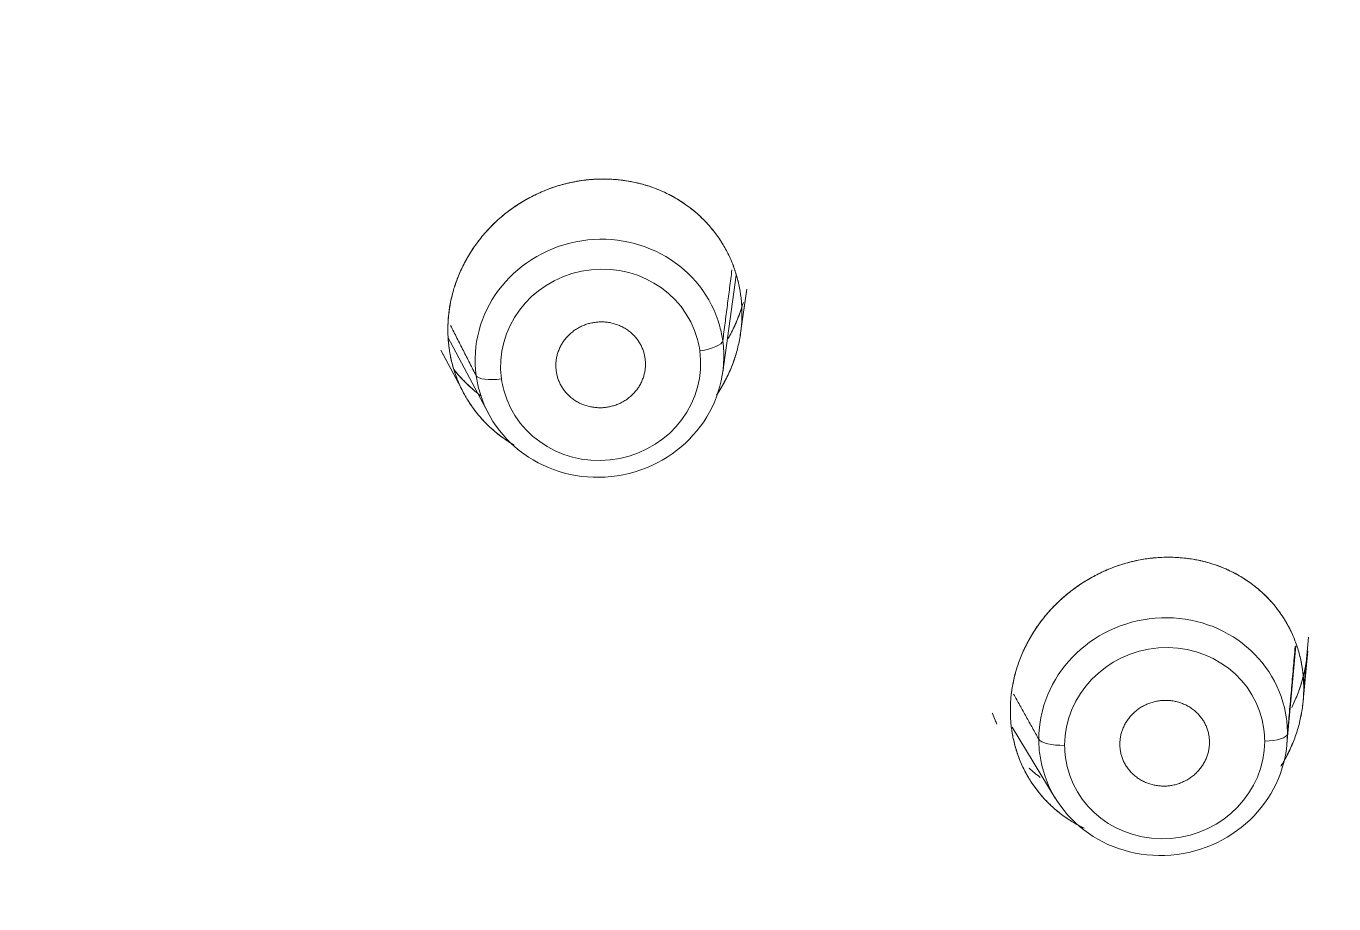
# Model space of a CAD drawing. Extents: x 5217 to 6345, y 0 to 827.
# Drawn here: x 5790.58 to 5806.6, y 492.23 to 502.98 of the extents above; entities that cross this region are included whole.
import ezdxf

# ---------------------------------------------------------------- set-up
doc = ezdxf.new("R2010")
doc.units = 0
doc.header["$LTSCALE"] = 30
doc.header["$MEASUREMENT"] = 0
doc.linetypes.add('HIDDEN2', pattern=[4.7625, 3.175, -1.5875])
doc.layers.add('1', color=7, linetype='CONTINUOUS')
doc.layers.add('2', color=1, linetype='HIDDEN2')

msp = doc.modelspace()

# ---------------------------------------------------------------- linework, layer by layer
at = {"layer": '1', "color": 7, "linetype": 'Continuous', "lineweight": 18}
for p, q in [((5799.111, 498.737), (5799.277, 499.927)), ((5799.329, 499.217), (5799.404, 499.754)), ((5799.329, 499.217), (5799.401, 499.732)), ((5795.745, 499.165), (5796.241, 498.231)), ((5795.658, 499.009), (5795.934, 498.488)), ((5795.681, 498.964), (5795.934, 498.488)), ((5795.934, 498.488), (5795.939, 498.48)), ((5806.021, 494.181), (5806.13, 495.384)), ((5806.283, 495.494), (5806.227, 494.866)), ((5806.227, 494.866), (5806.283, 495.494)), ((5806.283, 495.494), (5806.227, 494.866)), ((5806.227, 494.866), (5806.283, 495.494)), ((5806.219, 494.711), (5806.275, 495.323)), ((5806.219, 494.711), (5806.275, 495.323)), ((5802.654, 494.391), (5803.184, 493.521)), ((5802.865, 493.757), (5802.874, 493.741))]:
    msp.add_line(p, q, dxfattribs=at)
for centre, major_axis, ratio, start_param, end_param in [((5757.244, 496.519), (-59.628, 0), 0.953717, 3.141593, 6.283185), ((5757.244, 496.519), (-59.628, 0), 0.953717, 3.141593, 6.274276), ((5797.601, 498.908), (1.502, 0.265), 0.954464, 0.086842, 3.105659), ((5797.601, 498.908), (1.502, 0.265), 0.954464, 6.247252, 6.370027), ((5797.601, 498.908), (-1.502, -0.265), 0.954464, 0.086842, 3.105659), ((5797.601, 498.908), (-1.502, -0.265), 0.954464, 6.247252, 6.370027), ((5757.244, 496.519), (-59.628, 0), 0.953717, 1.612136, 3.141593), ((5757.244, 496.519), (-59.628, 0), 0.953717, 1.612136, 3.132683), ((5804.504, 494.274), (-1.487, -0.346), 0.951394, 3.050501, 6.065453), ((5804.504, 494.274), (-1.487, -0.346), 0.951394, 2.923861, 3.050501), ((5804.504, 494.274), (-1.487, -0.346), 0.951394, 6.192094, 9.207046), ((5804.504, 494.274), (-1.487, -0.346), 0.951394, 6.065453, 6.192094)]:
    msp.add_ellipse(centre, major_axis=major_axis, ratio=ratio, start_param=start_param, end_param=end_param, dxfattribs=at)
at = {"layer": '1', "color": 7, "linetype": 'Continuous', "lineweight": 13}
for centre, major_axis, ratio, start_param, end_param in [((5797.615, 498.828), (1.208, 0.213), 0.954464, 0.086842, 3.105659), ((5797.615, 498.828), (1.208, 0.213), 0.954464, 6.247252, 6.370027), ((5798.814, 499.088), (-0.297, -0.041), 0.298133, 1.582025, 3.060638), ((5797.615, 498.828), (1.208, 0.213), 0.954464, 3.228435, 6.247252), ((5796.385, 498.744), (-0.297, -0.041), 0.298133, 0.103412, 1.582025), ((5797.615, 498.828), (1.208, 0.213), 0.954464, 3.105659, 3.228435), ((5804.523, 494.193), (-1.196, -0.278), 0.951394, 3.050501, 6.065453), ((5804.523, 494.193), (-1.196, -0.278), 0.951394, 2.923861, 3.050501), ((5805.727, 494.309), (0.3, 0), 0.300706, 4.782202, 6.256284), ((5803.277, 494.257), (0.3, 0), 0.300706, 3.308056, 4.782198), ((5804.523, 494.193), (-1.196, -0.278), 0.951394, 6.065453, 6.192094), ((5804.523, 494.193), (-1.196, -0.278), 0.951394, 6.192094, 9.207046)]:
    msp.add_ellipse(centre, major_axis=major_axis, ratio=ratio, start_param=start_param, end_param=end_param, dxfattribs=at)
at = {"layer": '1', "color": 7, "linetype": 'Continuous', "lineweight": 18}
for points, knots in [([(5759.712, 439.668), (5760.292, 439.691), (5761.968, 439.78), (5764.735, 440.04), (5767.995, 440.52), (5771.222, 441.172), (5774.407, 441.992), (5777.54, 442.979), (5780.611, 444.129), (5783.61, 445.439), (5786.529, 446.905), (5789.359, 448.523), (5792.092, 450.287), (5794.718, 452.192), (5797.229, 454.232), (5799.619, 456.402), (5801.88, 458.694), (5804.005, 461.101), (5805.987, 463.617), (5807.821, 466.233), (5809.501, 468.942), (5811.021, 471.735), (5812.378, 474.604), (5813.566, 477.54), (5814.583, 480.534), (5815.426, 483.576), (5816.091, 486.659), (5816.577, 489.772), (5816.882, 492.905), (5817.005, 496.05), (5816.947, 499.196), (5816.706, 502.335), (5816.285, 505.456), (5815.684, 508.55), (5814.904, 511.608), (5813.949, 514.62), (5812.822, 517.578), (5811.525, 520.471), (5810.063, 523.292), (5808.44, 526.031), (5806.66, 528.681), (5804.731, 531.234), (5802.657, 533.681), (5800.444, 536.015), (5798.1, 538.229), (5795.631, 540.316), (5793.045, 542.27), (5790.35, 544.085), (5787.555, 545.755), (5784.667, 547.276), (5781.695, 548.643), (5778.649, 549.85), (5775.538, 550.896), (5772.371, 551.776), (5769.157, 552.489), (5765.908, 553.031), (5762.632, 553.401), (5759.34, 553.598), (5756.041, 553.622), (5752.746, 553.471), (5749.464, 553.148), (5746.207, 552.652), (5742.982, 551.986), (5739.802, 551.151), (5736.674, 550.149), (5733.609, 548.985), (5730.617, 547.661), (5727.705, 546.181), (5724.883, 544.551), (5722.16, 542.774), (5719.544, 540.857), (5717.043, 538.805), (5714.664, 536.624), (5712.415, 534.322), (5710.302, 531.904), (5708.333, 529.379), (5706.512, 526.755), (5704.847, 524.038), (5703.34, 521.238), (5701.998, 518.363), (5700.825, 515.422), (5699.823, 512.423), (5698.996, 509.377), (5698.347, 506.291), (5697.877, 503.176), (5697.588, 500.041), (5697.48, 496.896), (5697.555, 493.75), (5697.811, 490.612), (5698.249, 487.493), (5698.866, 484.402), (5699.661, 481.348), (5700.631, 478.34), (5701.774, 475.388), (5703.085, 472.5), (5704.562, 469.686), (5706.199, 466.954), (5707.991, 464.313), (5709.934, 461.769), (5712.021, 459.332), (5714.245, 457.008), (5716.601, 454.805), (5719.08, 452.73), (5721.676, 450.788), (5724.38, 448.985), (5727.184, 447.328), (5730.08, 445.82), (5733.058, 444.468), (5736.111, 443.274), (5739.227, 442.243), (5742.399, 441.377), (5745.616, 440.68), (5748.868, 440.153), (5751.926, 439.822), (5753.898, 439.702), (5754.776, 439.668)], [0, 0, 0, 0, 0.004702, 0.013606, 0.022511, 0.031416, 0.040321, 0.049226, 0.058131, 0.067035, 0.07594, 0.084844, 0.093748, 0.102652, 0.111556, 0.120459, 0.129362, 0.138265, 0.147168, 0.15607, 0.164972, 0.173874, 0.182775, 0.191676, 0.200577, 0.209478, 0.218378, 0.227279, 0.236179, 0.245079, 0.253978, 0.262878, 0.271778, 0.280678, 0.289578, 0.298478, 0.307379, 0.316279, 0.32518, 0.334081, 0.342982, 0.351884, 0.360785, 0.369687, 0.37859, 0.387493, 0.396396, 0.405299, 0.414202, 0.423106, 0.43201, 0.440914, 0.449818, 0.458723, 0.467628, 0.476532, 0.485437, 0.494342, 0.503247, 0.512152, 0.521057, 0.529962, 0.538867, 0.547772, 0.556677, 0.565582, 0.574486, 0.583391, 0.592295, 0.601199, 0.610103, 0.619007, 0.62791, 0.636813, 0.645716, 0.654619, 0.663521, 0.672423, 0.681325, 0.690226, 0.699127, 0.708028, 0.716929, 0.725829, 0.734729, 0.743629, 0.752529, 0.761429, 0.770329, 0.779229, 0.788129, 0.797029, 0.805929, 0.814829, 0.82373, 0.832631, 0.841532, 0.850433, 0.859334, 0.868236, 0.877138, 0.886041, 0.894944, 0.903847, 0.91275, 0.921653, 0.930557, 0.939461, 0.948365, 0.95727, 0.966174, 0.975079, 0.983983, 0.992888, 1, 1, 1, 1]), ([(5793.07, 451.033), (5793.622, 451.416), (5795.04, 452.443), (5797.228, 454.234), (5799.62, 456.401), (5801.88, 458.694), (5804.005, 461.101), (5805.987, 463.617), (5807.821, 466.233), (5809.501, 468.942), (5811.021, 471.735), (5812.378, 474.604), (5813.566, 477.54), (5814.583, 480.534), (5815.426, 483.576), (5816.091, 486.659), (5816.577, 489.772), (5816.882, 492.905), (5817.005, 496.05), (5816.947, 499.196), (5816.706, 502.335), (5816.285, 505.456), (5815.684, 508.55), (5814.904, 511.608), (5813.949, 514.62), (5812.822, 517.578), (5811.525, 520.471), (5810.063, 523.292), (5808.44, 526.031), (5806.66, 528.681), (5804.731, 531.234), (5802.657, 533.681), (5800.444, 536.015), (5798.1, 538.229), (5795.631, 540.316), (5793.045, 542.27), (5790.35, 544.085), (5787.555, 545.755), (5784.667, 547.276), (5781.695, 548.643), (5778.649, 549.85), (5775.538, 550.896), (5772.371, 551.776), (5769.157, 552.489), (5765.908, 553.031), (5762.632, 553.401), (5759.34, 553.598), (5756.041, 553.622), (5752.746, 553.471), (5749.464, 553.148), (5746.207, 552.652), (5742.982, 551.986), (5739.802, 551.151), (5736.674, 550.149), (5733.609, 548.985), (5730.617, 547.661), (5727.705, 546.181), (5724.883, 544.551), (5722.16, 542.774), (5719.544, 540.857), (5717.043, 538.805), (5714.664, 536.624), (5712.415, 534.322), (5710.302, 531.904), (5708.333, 529.379), (5706.512, 526.755), (5704.847, 524.038), (5703.34, 521.238), (5701.998, 518.363), (5700.825, 515.422), (5699.823, 512.423), (5698.996, 509.377), (5698.347, 506.291), (5697.877, 503.176), (5697.588, 500.041), (5697.48, 496.896), (5697.555, 493.75), (5697.811, 490.612), (5698.249, 487.493), (5698.866, 484.402), (5699.661, 481.348), (5700.631, 478.34), (5701.774, 475.388), (5703.085, 472.5), (5704.562, 469.686), (5706.199, 466.954), (5707.991, 464.313), (5709.934, 461.769), (5712.021, 459.332), (5714.246, 457.009), (5716.6, 454.804), (5719.085, 452.736), (5720.978, 451.284), (5722.066, 450.56), (5722.254, 450.437)], [0, 0, 0, 0, 0.006833, 0.017845, 0.028856, 0.039868, 0.050878, 0.061889, 0.072899, 0.083908, 0.094918, 0.105926, 0.116935, 0.127943, 0.138951, 0.149959, 0.160966, 0.171973, 0.18298, 0.193987, 0.204994, 0.216001, 0.227008, 0.238016, 0.249023, 0.26003, 0.271038, 0.282046, 0.293055, 0.304063, 0.315072, 0.326082, 0.337091, 0.348102, 0.359112, 0.370123, 0.381134, 0.392146, 0.403157, 0.414169, 0.425182, 0.436194, 0.447207, 0.45822, 0.469233, 0.480246, 0.491259, 0.502272, 0.513286, 0.524299, 0.535313, 0.546326, 0.557339, 0.568352, 0.579365, 0.590378, 0.601391, 0.612403, 0.623416, 0.634428, 0.645439, 0.656451, 0.667462, 0.678472, 0.689483, 0.700493, 0.711502, 0.722512, 0.73352, 0.744529, 0.755537, 0.766545, 0.777553, 0.78856, 0.799567, 0.810574, 0.821581, 0.832588, 0.843595, 0.854602, 0.865609, 0.876617, 0.887624, 0.898632, 0.90964, 0.920649, 0.931657, 0.942666, 0.953676, 0.964686, 0.975696, 0.986706, 0.997717, 1, 1, 1, 1]), ([(5799.33, 499.685), (5799.329, 499.692), (5799.328, 499.705), (5799.324, 499.725), (5799.321, 499.745), (5799.317, 499.765), (5799.314, 499.785), (5799.309, 499.805), (5799.305, 499.824), (5799.3, 499.844), (5799.296, 499.864), (5799.29, 499.884), (5799.285, 499.903), (5799.279, 499.923), (5799.274, 499.943), (5799.267, 499.962), (5799.261, 499.982), (5799.248, 500.021), (5799.226, 500.079), (5799.193, 500.154), (5799.156, 500.228), (5799.103, 500.322), (5799.027, 500.435), (5798.921, 500.563), (5798.798, 500.683), (5798.668, 500.786), (5798.53, 500.875), (5798.38, 500.952), (5798.208, 501.019), (5798.042, 501.063), (5797.894, 501.089), (5797.769, 501.101), (5797.645, 501.105), (5797.525, 501.101), (5797.409, 501.09), (5797.322, 501.076), (5797.259, 501.063), (5797.205, 501.051), (5797.102, 501.025), (5796.943, 500.972), (5796.774, 500.894), (5796.614, 500.802), (5796.47, 500.702), (5796.329, 500.581), (5796.208, 500.456), (5796.1, 500.323), (5796.002, 500.178), (5795.917, 500.021), (5795.85, 499.862), (5795.807, 499.727), (5795.781, 499.617), (5795.765, 499.533), (5795.754, 499.448), (5795.748, 499.377), (5795.745, 499.32), (5795.744, 499.278), (5795.744, 499.236), (5795.745, 499.195), (5795.747, 499.153), (5795.75, 499.112), (5795.754, 499.071), (5795.758, 499.044), (5795.76, 499.03)], [0, 0, 0, 0, 0.003691, 0.007389, 0.011092, 0.014801, 0.018516, 0.022237, 0.025963, 0.029696, 0.033435, 0.037179, 0.040929, 0.044686, 0.048448, 0.052216, 0.055991, 0.059771, 0.074997, 0.090219, 0.105436, 0.120649, 0.150233, 0.180801, 0.212683, 0.245084, 0.272529, 0.30268, 0.337341, 0.372811, 0.395989, 0.418057, 0.440086, 0.462194, 0.481971, 0.501915, 0.508775, 0.515924, 0.531125, 0.565263, 0.60387, 0.627974, 0.662024, 0.695479, 0.72537, 0.75329, 0.785453, 0.817249, 0.847826, 0.877582, 0.89301, 0.90845, 0.923902, 0.939366, 0.94703, 0.95467, 0.962285, 0.969876, 0.977443, 0.984986, 0.992505, 1, 1, 1, 1]), ([(5799.33, 499.685), (5799.329, 499.692), (5799.328, 499.705), (5799.324, 499.725), (5799.321, 499.745), (5799.317, 499.765), (5799.314, 499.785), (5799.309, 499.805), (5799.305, 499.824), (5799.3, 499.844), (5799.296, 499.864), (5799.29, 499.884), (5799.285, 499.903), (5799.279, 499.923), (5799.274, 499.943), (5799.267, 499.962), (5799.261, 499.982), (5799.248, 500.021), (5799.226, 500.079), (5799.193, 500.154), (5799.156, 500.228), (5799.103, 500.322), (5799.027, 500.435), (5798.921, 500.563), (5798.798, 500.683), (5798.668, 500.786), (5798.53, 500.875), (5798.38, 500.952), (5798.208, 501.019), (5798.043, 501.063), (5797.897, 501.088), (5797.777, 501.101), (5797.672, 501.105), (5797.574, 501.103), (5797.472, 501.097), (5797.378, 501.085), (5797.304, 501.072), (5797.259, 501.063), (5797.205, 501.051), (5797.102, 501.025), (5796.943, 500.972), (5796.774, 500.894), (5796.614, 500.802), (5796.47, 500.702), (5796.329, 500.581), (5796.208, 500.456), (5796.1, 500.323), (5796.002, 500.178), (5795.917, 500.021), (5795.85, 499.862), (5795.805, 499.718), (5795.775, 499.59), (5795.757, 499.478), (5795.746, 499.366), (5795.744, 499.279), (5795.744, 499.216), (5795.746, 499.178), (5795.748, 499.141), (5795.751, 499.104), (5795.755, 499.067), (5795.758, 499.042), (5795.76, 499.03)], [0, 0, 0, 0, 0.003691, 0.007389, 0.011092, 0.014801, 0.018516, 0.022237, 0.025963, 0.029696, 0.033435, 0.037179, 0.04093, 0.044686, 0.048448, 0.052217, 0.055991, 0.059771, 0.074998, 0.09022, 0.105437, 0.120649, 0.150234, 0.180801, 0.212684, 0.245085, 0.27253, 0.302681, 0.337343, 0.372812, 0.39536, 0.416924, 0.437503, 0.451722, 0.469422, 0.491788, 0.501921, 0.508781, 0.51593, 0.531131, 0.565269, 0.603876, 0.62798, 0.66203, 0.695485, 0.725376, 0.753297, 0.78546, 0.817255, 0.847833, 0.877589, 0.897983, 0.918362, 0.938729, 0.959086, 0.965963, 0.972816, 0.979647, 0.986454, 0.993238, 1, 1, 1, 1]), ([(5795.825, 499.782), (5795.834, 499.81), (5795.863, 499.893), (5795.92, 500.027), (5796.005, 500.182), (5796.104, 500.329), (5796.218, 500.467), (5796.343, 500.594), (5796.481, 500.71), (5796.63, 500.812), (5796.787, 500.9), (5796.951, 500.974), (5797.122, 501.032), (5797.298, 501.074), (5797.478, 501.099), (5797.66, 501.107), (5797.841, 501.097), (5798.019, 501.069), (5798.192, 501.024), (5798.357, 500.962), (5798.514, 500.884), (5798.66, 500.792), (5798.795, 500.686), (5798.916, 500.568), (5799.024, 500.439), (5799.101, 500.324), (5799.156, 500.228), (5799.193, 500.154), (5799.226, 500.079), (5799.25, 500.015), (5799.267, 499.963), (5799.279, 499.924), (5799.29, 499.885), (5799.3, 499.845), (5799.309, 499.806), (5799.317, 499.766), (5799.325, 499.726), (5799.328, 499.699), (5799.33, 499.685)], [0, 0, 0, 0, 0.018354, 0.054195, 0.090272, 0.126644, 0.162971, 0.19906, 0.235267, 0.271947, 0.308236, 0.344662, 0.381319, 0.418105, 0.455279, 0.492766, 0.53028, 0.56775, 0.604963, 0.642253, 0.679013, 0.715843, 0.752197, 0.788465, 0.824281, 0.860117, 0.877767, 0.895379, 0.912992, 0.930641, 0.939335, 0.948013, 0.956679, 0.96534, 0.973998, 0.982657, 0.991323, 1, 1, 1, 1]), ([(5795.825, 499.782), (5795.834, 499.81), (5795.863, 499.893), (5795.92, 500.027), (5796.005, 500.182), (5796.104, 500.329), (5796.218, 500.467), (5796.343, 500.594), (5796.481, 500.71), (5796.63, 500.812), (5796.787, 500.9), (5796.951, 500.974), (5797.122, 501.032), (5797.298, 501.074), (5797.478, 501.099), (5797.66, 501.107), (5797.841, 501.097), (5798.019, 501.069), (5798.192, 501.024), (5798.357, 500.962), (5798.514, 500.884), (5798.66, 500.792), (5798.795, 500.686), (5798.916, 500.568), (5799.024, 500.439), (5799.101, 500.324), (5799.156, 500.228), (5799.193, 500.154), (5799.226, 500.079), (5799.25, 500.015), (5799.267, 499.963), (5799.279, 499.924), (5799.29, 499.885), (5799.3, 499.845), (5799.309, 499.806), (5799.317, 499.766), (5799.325, 499.726), (5799.328, 499.699), (5799.33, 499.685)], [0, 0, 0, 0, 0.018354, 0.054195, 0.090272, 0.126644, 0.162971, 0.19906, 0.235267, 0.271947, 0.308236, 0.344662, 0.381319, 0.418105, 0.455279, 0.492766, 0.53028, 0.56775, 0.604963, 0.642253, 0.679013, 0.715843, 0.752197, 0.788465, 0.824281, 0.860117, 0.877767, 0.895379, 0.912992, 0.930641, 0.939335, 0.948013, 0.956679, 0.96534, 0.973998, 0.982657, 0.991323, 1, 1, 1, 1]), ([(5799.33, 499.685), (5799.331, 499.678), (5799.333, 499.664), (5799.336, 499.643), (5799.338, 499.622), (5799.34, 499.601), (5799.342, 499.58), (5799.343, 499.559), (5799.344, 499.538), (5799.345, 499.517), (5799.346, 499.496), (5799.346, 499.475), (5799.346, 499.454), (5799.346, 499.433), (5799.345, 499.411), (5799.345, 499.39), (5799.344, 499.369), (5799.341, 499.325), (5799.335, 499.261), (5799.323, 499.174), (5799.307, 499.088), (5799.279, 498.973), (5799.233, 498.83), (5799.159, 498.664), (5799.089, 498.54), (5799.044, 498.473), (5799.033, 498.456)], [0, 0, 0, 0, 0.016578, 0.033152, 0.049722, 0.066291, 0.082861, 0.099436, 0.116015, 0.132603, 0.149201, 0.165812, 0.182436, 0.199078, 0.215739, 0.232421, 0.249126, 0.265857, 0.333714, 0.401396, 0.469056, 0.536845, 0.676372, 0.815098, 0.954434, 1, 1, 1, 1]), ([(5799.33, 499.685), (5799.331, 499.678), (5799.333, 499.664), (5799.336, 499.643), (5799.338, 499.622), (5799.34, 499.601), (5799.342, 499.58), (5799.343, 499.559), (5799.344, 499.538), (5799.345, 499.517), (5799.346, 499.496), (5799.346, 499.475), (5799.346, 499.454), (5799.346, 499.433), (5799.345, 499.411), (5799.345, 499.39), (5799.344, 499.369), (5799.341, 499.325), (5799.335, 499.261), (5799.323, 499.174), (5799.307, 499.088), (5799.279, 498.973), (5799.233, 498.83), (5799.159, 498.664), (5799.089, 498.54), (5799.044, 498.473), (5799.033, 498.456)], [0, 0, 0, 0, 0.016578, 0.033152, 0.049722, 0.066291, 0.082861, 0.099436, 0.116015, 0.132603, 0.149201, 0.165812, 0.182436, 0.199078, 0.215739, 0.232421, 0.249126, 0.265857, 0.333714, 0.401396, 0.469056, 0.536845, 0.676372, 0.815098, 0.954434, 1, 1, 1, 1]), ([(5799.034, 498.456), (5799.046, 498.475), (5799.093, 498.547), (5799.164, 498.674), (5799.235, 498.839), (5799.28, 498.977), (5799.307, 499.089), (5799.324, 499.175), (5799.336, 499.261), (5799.342, 499.332), (5799.345, 499.386), (5799.346, 499.424), (5799.346, 499.462), (5799.346, 499.5), (5799.344, 499.537), (5799.342, 499.575), (5799.339, 499.612), (5799.335, 499.648), (5799.332, 499.673), (5799.33, 499.685)], [0, 0, 0, 0, 0.051391, 0.195514, 0.332163, 0.462977, 0.530993, 0.598957, 0.666871, 0.734736, 0.764615, 0.794392, 0.824069, 0.853643, 0.883117, 0.912489, 0.94176, 0.970931, 1, 1, 1, 1]), ([(5799.034, 498.456), (5799.046, 498.475), (5799.093, 498.547), (5799.164, 498.674), (5799.235, 498.839), (5799.28, 498.977), (5799.307, 499.089), (5799.324, 499.175), (5799.336, 499.261), (5799.342, 499.332), (5799.345, 499.386), (5799.346, 499.424), (5799.346, 499.462), (5799.346, 499.5), (5799.344, 499.537), (5799.342, 499.575), (5799.339, 499.612), (5799.335, 499.648), (5799.332, 499.673), (5799.33, 499.685)], [0, 0, 0, 0, 0.051391, 0.195514, 0.332163, 0.462977, 0.530993, 0.598957, 0.666871, 0.734736, 0.764615, 0.794392, 0.824069, 0.853643, 0.883117, 0.912489, 0.94176, 0.970931, 1, 1, 1, 1]), ([(5799.363, 499.593), (5799.352, 499.555), (5799.321, 499.459), (5799.261, 499.31), (5799.206, 499.202), (5799.177, 499.151)], [0, 0, 0, 0, 0.245532, 0.635331, 1, 1, 1, 1]), ([(5799.309, 499.431), (5799.288, 499.375), (5799.247, 499.28), (5799.198, 499.188), (5799.177, 499.15)], [0, 0, 0, 0, 0.578428, 1, 1, 1, 1]), ([(5799.209, 499.208), (5799.224, 499.239), (5799.267, 499.326), (5799.31, 499.431), (5799.336, 499.506), (5799.341, 499.522)], [0, 0, 0, 0, 0.300311, 0.852993, 1, 1, 1, 1]), ([(5799.213, 499.217), (5799.22, 499.23), (5799.255, 499.3), (5799.298, 499.398), (5799.329, 499.484), (5799.337, 499.51)], [0, 0, 0, 0, 0.129035, 0.740948, 1, 1, 1, 1]), ([(5795.76, 499.03), (5795.761, 499.023), (5795.763, 499.01), (5795.766, 498.99), (5795.769, 498.97), (5795.773, 498.95), (5795.777, 498.93), (5795.781, 498.91), (5795.785, 498.89), (5795.79, 498.87), (5795.795, 498.85), (5795.8, 498.83), (5795.805, 498.81), (5795.811, 498.79), (5795.817, 498.771), (5795.823, 498.751), (5795.83, 498.731), (5795.843, 498.692), (5795.866, 498.634), (5795.899, 498.557), (5795.936, 498.483), (5795.99, 498.389), (5796.065, 498.278), (5796.169, 498.152), (5796.288, 498.034), (5796.416, 497.933), (5796.507, 497.873), (5796.552, 497.847), (5796.554, 497.845)], [0, 0, 0, 0, 0.013682, 0.027386, 0.041113, 0.054861, 0.068631, 0.082423, 0.096238, 0.110075, 0.123934, 0.137816, 0.151719, 0.165646, 0.179595, 0.193566, 0.207561, 0.221578, 0.278062, 0.334515, 0.390941, 0.447345, 0.554651, 0.6649, 0.779363, 0.895214, 0.994772, 1, 1, 1, 1]), ([(5796.523, 497.865), (5796.489, 497.885), (5796.41, 497.938), (5796.292, 498.032), (5796.173, 498.147), (5796.068, 498.273), (5795.991, 498.387), (5795.937, 498.482), (5795.9, 498.556), (5795.867, 498.631), (5795.843, 498.694), (5795.826, 498.743), (5795.815, 498.779), (5795.804, 498.814), (5795.795, 498.849), (5795.786, 498.885), (5795.778, 498.921), (5795.771, 498.957), (5795.765, 498.994), (5795.761, 499.018), (5795.76, 499.03)], [0, 0, 0, 0, 0.082052, 0.197974, 0.312373, 0.426418, 0.541304, 0.598593, 0.655784, 0.713029, 0.77048, 0.796107, 0.821671, 0.847187, 0.872666, 0.898123, 0.923572, 0.949025, 0.974496, 1, 1, 1, 1]), ([(5795.76, 499.03), (5795.761, 499.023), (5795.763, 499.01), (5795.766, 498.99), (5795.769, 498.97), (5795.773, 498.95), (5795.777, 498.93), (5795.781, 498.91), (5795.785, 498.89), (5795.79, 498.87), (5795.795, 498.85), (5795.8, 498.83), (5795.805, 498.81), (5795.811, 498.79), (5795.817, 498.771), (5795.823, 498.751), (5795.83, 498.731), (5795.843, 498.692), (5795.866, 498.634), (5795.899, 498.557), (5795.936, 498.483), (5795.99, 498.389), (5796.065, 498.278), (5796.169, 498.152), (5796.288, 498.034), (5796.416, 497.933), (5796.507, 497.873), (5796.552, 497.847), (5796.554, 497.845)], [0, 0, 0, 0, 0.013682, 0.027386, 0.041113, 0.054861, 0.068631, 0.082423, 0.096238, 0.110075, 0.123934, 0.137816, 0.151719, 0.165646, 0.179595, 0.193566, 0.207561, 0.221578, 0.278062, 0.334515, 0.390941, 0.447345, 0.554651, 0.6649, 0.779363, 0.895214, 0.994772, 1, 1, 1, 1]), ([(5796.523, 497.865), (5796.489, 497.885), (5796.41, 497.938), (5796.292, 498.032), (5796.173, 498.147), (5796.068, 498.273), (5795.991, 498.387), (5795.937, 498.482), (5795.9, 498.556), (5795.867, 498.631), (5795.843, 498.694), (5795.826, 498.743), (5795.815, 498.779), (5795.804, 498.814), (5795.795, 498.849), (5795.786, 498.885), (5795.778, 498.921), (5795.771, 498.957), (5795.765, 498.994), (5795.761, 499.018), (5795.76, 499.03)], [0, 0, 0, 0, 0.082052, 0.197974, 0.312373, 0.426418, 0.541304, 0.598593, 0.655784, 0.713029, 0.77048, 0.796107, 0.821671, 0.847187, 0.872666, 0.898123, 0.923572, 0.949025, 0.974496, 1, 1, 1, 1]), ([(5796.056, 498.523), (5796.052, 498.526), (5796, 498.571), (5795.917, 498.651), (5795.846, 498.735), (5795.818, 498.77)], [0, 0, 0, 0, 0.043083, 0.603633, 1, 1, 1, 1]), ([(5795.818, 498.77), (5795.848, 498.733), (5795.92, 498.648), (5796.002, 498.569), (5796.053, 498.525), (5796.055, 498.523)], [0, 0, 0, 0, 0.421582, 0.971969, 1, 1, 1, 1]), ([(5796.07, 498.51), (5796.037, 498.539), (5795.959, 498.609), (5795.882, 498.692), (5795.838, 498.745), (5795.832, 498.752)], [0, 0, 0, 0, 0.388064, 0.918644, 1, 1, 1, 1]), ([(5795.832, 498.752), (5795.838, 498.745), (5795.883, 498.691), (5795.972, 498.596), (5796.076, 498.504), (5796.137, 498.457), (5796.152, 498.446)], [0, 0, 0, 0, 0.067018, 0.472486, 0.880282, 1, 1, 1, 1]), ([(5802.633, 494.594), (5802.633, 494.601), (5802.633, 494.615), (5802.633, 494.636), (5802.634, 494.657), (5802.635, 494.678), (5802.636, 494.699), (5802.637, 494.721), (5802.639, 494.742), (5802.641, 494.763), (5802.643, 494.784), (5802.646, 494.805), (5802.648, 494.826), (5802.651, 494.847), (5802.655, 494.868), (5802.658, 494.889), (5802.662, 494.91), (5802.67, 494.952), (5802.684, 495.014), (5802.707, 495.097), (5802.734, 495.179), (5802.776, 495.288), (5802.837, 495.42), (5802.926, 495.571), (5803.027, 495.715), (5803.142, 495.848), (5803.268, 495.971), (5803.407, 496.083), (5803.555, 496.183), (5803.713, 496.27), (5803.878, 496.343), (5804.048, 496.401), (5804.222, 496.442), (5804.4, 496.466), (5804.58, 496.474), (5804.761, 496.464), (5804.939, 496.437), (5805.113, 496.391), (5805.28, 496.327), (5805.42, 496.257), (5805.535, 496.185), (5805.627, 496.117), (5805.728, 496.032), (5805.834, 495.925), (5805.937, 495.795), (5806.026, 495.655), (5806.087, 495.532), (5806.127, 495.43), (5806.154, 495.353), (5806.176, 495.274), (5806.191, 495.208), (5806.201, 495.157), (5806.207, 495.121), (5806.212, 495.085), (5806.217, 495.049), (5806.22, 495.013), (5806.223, 494.976), (5806.225, 494.94), (5806.226, 494.903), (5806.226, 494.878), (5806.227, 494.866)], [0, 0, 0, 0, 0.003832, 0.007659, 0.011481, 0.0153, 0.019116, 0.022929, 0.026741, 0.030551, 0.034361, 0.038171, 0.041982, 0.045794, 0.049608, 0.053425, 0.057245, 0.061069, 0.076385, 0.091684, 0.107009, 0.122399, 0.153094, 0.183869, 0.214374, 0.244796, 0.275274, 0.306027, 0.337122, 0.368385, 0.399818, 0.431085, 0.462486, 0.494325, 0.526571, 0.558918, 0.591694, 0.624537, 0.657412, 0.690264, 0.711717, 0.733128, 0.754591, 0.785969, 0.817331, 0.848132, 0.878863, 0.894074, 0.909263, 0.924462, 0.939704, 0.946437, 0.953155, 0.959861, 0.966558, 0.973248, 0.979935, 0.98662, 0.993308, 1, 1, 1, 1]), ([(5806.227, 494.866), (5806.226, 494.873), (5806.226, 494.886), (5806.226, 494.907), (5806.225, 494.927), (5806.225, 494.947), (5806.223, 494.968), (5806.222, 494.988), (5806.22, 495.009), (5806.219, 495.029), (5806.216, 495.049), (5806.214, 495.07), (5806.211, 495.09), (5806.209, 495.11), (5806.205, 495.131), (5806.202, 495.151), (5806.198, 495.171), (5806.19, 495.212), (5806.177, 495.272), (5806.154, 495.352), (5806.127, 495.43), (5806.087, 495.53), (5806.028, 495.65), (5805.941, 495.789), (5805.837, 495.922), (5805.717, 496.043), (5805.584, 496.152), (5805.442, 496.245), (5805.313, 496.311), (5805.204, 496.357), (5805.103, 496.392), (5804.993, 496.423), (5804.875, 496.447), (5804.77, 496.461), (5804.672, 496.469), (5804.553, 496.473), (5804.46, 496.469), (5804.349, 496.459), (5804.231, 496.443), (5804.045, 496.401), (5803.867, 496.339), (5803.699, 496.263), (5803.545, 496.178), (5803.393, 496.073), (5803.259, 495.962), (5803.137, 495.842), (5803.024, 495.71), (5802.921, 495.564), (5802.834, 495.414), (5802.775, 495.285), (5802.734, 495.179), (5802.707, 495.096), (5802.684, 495.013), (5802.669, 494.944), (5802.659, 494.891), (5802.653, 494.853), (5802.647, 494.816), (5802.643, 494.779), (5802.639, 494.742), (5802.636, 494.705), (5802.634, 494.668), (5802.633, 494.631), (5802.633, 494.606), (5802.633, 494.594)], [0, 0, 0, 0, 0.003694, 0.007395, 0.011102, 0.014816, 0.018537, 0.022264, 0.025998, 0.029739, 0.033486, 0.03724, 0.041001, 0.044768, 0.048543, 0.052324, 0.056111, 0.059906, 0.075198, 0.090501, 0.105813, 0.121137, 0.150564, 0.181053, 0.212928, 0.245403, 0.276802, 0.309712, 0.339662, 0.357371, 0.375459, 0.398403, 0.42028, 0.441095, 0.456049, 0.473361, 0.505699, 0.505746, 0.532676, 0.569021, 0.606212, 0.631683, 0.665087, 0.697918, 0.727478, 0.755247, 0.786808, 0.818069, 0.848208, 0.877625, 0.893039, 0.908466, 0.923909, 0.939368, 0.946179, 0.952972, 0.959745, 0.9665, 0.973237, 0.979955, 0.986655, 0.993336, 1, 1, 1, 1]), ([(5802.633, 494.594), (5802.633, 494.601), (5802.633, 494.615), (5802.633, 494.636), (5802.634, 494.657), (5802.635, 494.678), (5802.636, 494.699), (5802.637, 494.721), (5802.639, 494.742), (5802.641, 494.763), (5802.643, 494.784), (5802.646, 494.805), (5802.648, 494.826), (5802.651, 494.847), (5802.655, 494.868), (5802.658, 494.889), (5802.662, 494.91), (5802.67, 494.952), (5802.684, 495.014), (5802.707, 495.097), (5802.734, 495.179), (5802.776, 495.288), (5802.837, 495.42), (5802.926, 495.571), (5803.027, 495.715), (5803.142, 495.848), (5803.268, 495.971), (5803.407, 496.083), (5803.555, 496.183), (5803.713, 496.27), (5803.878, 496.343), (5804.048, 496.401), (5804.222, 496.442), (5804.4, 496.466), (5804.58, 496.474), (5804.761, 496.464), (5804.939, 496.437), (5805.113, 496.391), (5805.28, 496.327), (5805.42, 496.257), (5805.535, 496.185), (5805.627, 496.117), (5805.728, 496.032), (5805.834, 495.925), (5805.937, 495.795), (5806.026, 495.655), (5806.087, 495.532), (5806.127, 495.43), (5806.154, 495.353), (5806.176, 495.274), (5806.191, 495.208), (5806.201, 495.157), (5806.207, 495.121), (5806.212, 495.085), (5806.217, 495.049), (5806.22, 495.013), (5806.223, 494.976), (5806.225, 494.94), (5806.226, 494.903), (5806.226, 494.878), (5806.227, 494.866)], [0, 0, 0, 0, 0.003832, 0.007659, 0.011481, 0.0153, 0.019116, 0.022929, 0.026741, 0.030551, 0.034361, 0.038171, 0.041982, 0.045794, 0.049608, 0.053425, 0.057245, 0.061069, 0.076385, 0.091684, 0.107009, 0.122399, 0.153094, 0.183869, 0.214374, 0.244796, 0.275274, 0.306027, 0.337122, 0.368385, 0.399818, 0.431085, 0.462486, 0.494325, 0.526571, 0.558918, 0.591694, 0.624537, 0.657412, 0.690264, 0.711717, 0.733128, 0.754591, 0.785969, 0.817331, 0.848132, 0.878863, 0.894074, 0.909263, 0.924462, 0.939704, 0.946437, 0.953155, 0.959861, 0.966558, 0.973248, 0.979935, 0.98662, 0.993308, 1, 1, 1, 1]), ([(5806.227, 494.866), (5806.226, 494.873), (5806.226, 494.886), (5806.226, 494.907), (5806.225, 494.927), (5806.225, 494.947), (5806.223, 494.968), (5806.222, 494.988), (5806.22, 495.009), (5806.219, 495.029), (5806.216, 495.049), (5806.214, 495.07), (5806.211, 495.09), (5806.209, 495.11), (5806.205, 495.131), (5806.202, 495.151), (5806.198, 495.171), (5806.19, 495.212), (5806.177, 495.272), (5806.154, 495.352), (5806.127, 495.43), (5806.087, 495.53), (5806.028, 495.65), (5805.941, 495.789), (5805.837, 495.922), (5805.717, 496.043), (5805.584, 496.152), (5805.442, 496.245), (5805.313, 496.311), (5805.204, 496.357), (5805.103, 496.392), (5804.993, 496.423), (5804.875, 496.447), (5804.77, 496.461), (5804.672, 496.469), (5804.553, 496.473), (5804.437, 496.468), (5804.326, 496.456), (5804.208, 496.438), (5804.046, 496.401), (5803.867, 496.339), (5803.699, 496.263), (5803.545, 496.178), (5803.393, 496.073), (5803.259, 495.962), (5803.137, 495.842), (5803.024, 495.71), (5802.921, 495.564), (5802.834, 495.414), (5802.775, 495.285), (5802.734, 495.179), (5802.707, 495.096), (5802.684, 495.013), (5802.669, 494.944), (5802.659, 494.891), (5802.653, 494.854), (5802.647, 494.816), (5802.643, 494.779), (5802.639, 494.742), (5802.636, 494.705), (5802.634, 494.668), (5802.633, 494.631), (5802.633, 494.606), (5802.633, 494.594)], [0, 0, 0, 0, 0.003694, 0.007395, 0.011102, 0.014816, 0.018537, 0.022264, 0.025998, 0.029739, 0.033486, 0.03724, 0.041001, 0.044768, 0.048542, 0.052323, 0.056111, 0.059906, 0.075198, 0.0905, 0.105813, 0.121136, 0.150563, 0.181052, 0.212927, 0.245402, 0.2768, 0.30971, 0.33966, 0.357369, 0.375457, 0.398401, 0.420278, 0.441093, 0.456046, 0.473358, 0.505696, 0.518018, 0.532607, 0.568932, 0.606152, 0.631621, 0.665033, 0.697873, 0.727437, 0.75521, 0.786776, 0.818042, 0.848186, 0.877607, 0.893023, 0.908453, 0.923897, 0.939359, 0.946171, 0.952965, 0.959739, 0.966495, 0.973233, 0.979952, 0.986653, 0.993335, 1, 1, 1, 1]), ([(5806.081, 494.632), (5806.098, 494.668), (5806.129, 494.735), (5806.167, 494.834), (5806.197, 494.926), (5806.223, 495.02), (5806.241, 495.097), (5806.252, 495.157), (5806.259, 495.199), (5806.266, 495.241), (5806.271, 495.283), (5806.274, 495.312), (5806.275, 495.326), (5806.275, 495.326)], [0, 0, 0, 0, 0.166536, 0.300475, 0.434188, 0.567975, 0.702132, 0.761901, 0.821511, 0.880989, 0.940359, 0.999649, 1, 1, 1, 1]), ([(5806.246, 495.123), (5806.246, 495.122), (5806.239, 495.088), (5806.224, 495.023), (5806.198, 494.929), (5806.167, 494.835), (5806.129, 494.736), (5806.098, 494.668), (5806.081, 494.632)], [0, 0, 0, 0, 0.00904, 0.198163, 0.387538, 0.577174, 0.767078, 1, 1, 1, 1]), ([(5806.245, 495.119), (5806.239, 495.087), (5806.224, 495.023), (5806.198, 494.929), (5806.167, 494.835), (5806.129, 494.736), (5806.098, 494.668), (5806.081, 494.632)], [0, 0, 0, 0, 0.190702, 0.381839, 0.57324, 0.76491, 1, 1, 1, 1]), ([(5806.081, 494.632), (5806.098, 494.668), (5806.129, 494.735), (5806.167, 494.834), (5806.197, 494.926), (5806.22, 495.009), (5806.233, 495.062), (5806.237, 495.083)], [0, 0, 0, 0, 0.253226, 0.456886, 0.660203, 0.863633, 1, 1, 1, 1]), ([(5805.947, 493.913), (5805.971, 493.951), (5806.024, 494.043), (5806.081, 494.165), (5806.124, 494.276), (5806.151, 494.36), (5806.175, 494.445), (5806.19, 494.514), (5806.2, 494.568), (5806.207, 494.606), (5806.212, 494.643), (5806.217, 494.681), (5806.22, 494.718), (5806.223, 494.755), (5806.225, 494.792), (5806.226, 494.829), (5806.226, 494.854), (5806.227, 494.866)], [0, 0, 0, 0, 0.132788, 0.310069, 0.397567, 0.484955, 0.572236, 0.659413, 0.697792, 0.736036, 0.774146, 0.812122, 0.849964, 0.887672, 0.925248, 0.96269, 1, 1, 1, 1]), ([(5805.947, 493.913), (5805.971, 493.951), (5806.024, 494.043), (5806.081, 494.165), (5806.124, 494.276), (5806.151, 494.36), (5806.175, 494.445), (5806.19, 494.514), (5806.2, 494.568), (5806.207, 494.606), (5806.212, 494.643), (5806.217, 494.681), (5806.22, 494.718), (5806.223, 494.755), (5806.225, 494.792), (5806.226, 494.829), (5806.226, 494.854), (5806.227, 494.866)], [0, 0, 0, 0, 0.132788, 0.310069, 0.397567, 0.484955, 0.572236, 0.659413, 0.697792, 0.736036, 0.774146, 0.812122, 0.849964, 0.887672, 0.925248, 0.96269, 1, 1, 1, 1]), ([(5806.227, 494.866), (5806.226, 494.859), (5806.226, 494.845), (5806.226, 494.824), (5806.225, 494.803), (5806.224, 494.782), (5806.223, 494.761), (5806.222, 494.74), (5806.22, 494.719), (5806.218, 494.698), (5806.216, 494.677), (5806.213, 494.656), (5806.211, 494.635), (5806.208, 494.614), (5806.204, 494.593), (5806.201, 494.572), (5806.197, 494.551), (5806.189, 494.508), (5806.175, 494.444), (5806.151, 494.36), (5806.124, 494.276), (5806.081, 494.164), (5806.024, 494.042), (5805.971, 493.951), (5805.948, 493.913)], [0, 0, 0, 0, 0.021253, 0.042501, 0.063748, 0.084995, 0.106247, 0.127506, 0.148775, 0.170056, 0.191353, 0.212669, 0.234006, 0.255368, 0.276756, 0.298175, 0.319626, 0.341113, 0.428473, 0.515624, 0.60276, 0.690076, 0.870364, 1, 1, 1, 1]), ([(5806.227, 494.866), (5806.226, 494.859), (5806.226, 494.845), (5806.226, 494.824), (5806.225, 494.803), (5806.224, 494.782), (5806.223, 494.761), (5806.222, 494.74), (5806.22, 494.719), (5806.218, 494.698), (5806.216, 494.677), (5806.213, 494.656), (5806.211, 494.635), (5806.208, 494.614), (5806.204, 494.593), (5806.201, 494.572), (5806.197, 494.551), (5806.189, 494.508), (5806.175, 494.444), (5806.151, 494.36), (5806.124, 494.276), (5806.081, 494.164), (5806.024, 494.042), (5805.971, 493.951), (5805.948, 493.913)], [0, 0, 0, 0, 0.021253, 0.042501, 0.063748, 0.084995, 0.106247, 0.127506, 0.148775, 0.170056, 0.191353, 0.212669, 0.234006, 0.255368, 0.276756, 0.298175, 0.319626, 0.341113, 0.428473, 0.515624, 0.60276, 0.690076, 0.870364, 1, 1, 1, 1]), ([(5802.633, 494.594), (5802.633, 494.587), (5802.633, 494.574), (5802.633, 494.553), (5802.634, 494.533), (5802.635, 494.513), (5802.636, 494.492), (5802.637, 494.472), (5802.639, 494.452), (5802.641, 494.431), (5802.643, 494.411), (5802.645, 494.391), (5802.648, 494.37), (5802.651, 494.35), (5802.654, 494.33), (5802.657, 494.31), (5802.661, 494.289), (5802.669, 494.249), (5802.683, 494.188), (5802.705, 494.109), (5802.731, 494.031), (5802.771, 493.932), (5802.829, 493.812), (5802.914, 493.676), (5803.015, 493.545), (5803.127, 493.43), (5803.246, 493.328), (5803.376, 493.238), (5803.476, 493.182), (5803.532, 493.154), (5803.537, 493.152)], [0, 0, 0, 0, 0.011084, 0.022186, 0.033305, 0.044442, 0.055596, 0.066769, 0.077959, 0.089167, 0.100393, 0.111638, 0.1229, 0.134181, 0.14548, 0.156798, 0.168134, 0.179488, 0.225246, 0.270982, 0.3167, 0.362406, 0.449708, 0.539407, 0.632555, 0.726855, 0.808636, 0.895507, 0.991432, 1, 1, 1, 1]), ([(5803.352, 493.256), (5803.32, 493.277), (5803.244, 493.33), (5803.132, 493.425), (5803.018, 493.542), (5802.918, 493.67), (5802.831, 493.808), (5802.772, 493.929), (5802.732, 494.03), (5802.706, 494.107), (5802.683, 494.186), (5802.668, 494.251), (5802.659, 494.302), (5802.652, 494.338), (5802.647, 494.374), (5802.643, 494.411), (5802.639, 494.447), (5802.636, 494.484), (5802.634, 494.52), (5802.633, 494.557), (5802.633, 494.582), (5802.633, 494.594)], [0, 0, 0, 0, 0.072582, 0.175873, 0.280326, 0.383341, 0.485925, 0.589101, 0.640476, 0.69176, 0.743082, 0.794573, 0.817511, 0.840393, 0.863231, 0.886038, 0.908824, 0.931601, 0.954381, 0.977177, 1, 1, 1, 1]), ([(5802.633, 494.594), (5802.633, 494.587), (5802.633, 494.574), (5802.633, 494.553), (5802.634, 494.533), (5802.635, 494.513), (5802.636, 494.492), (5802.637, 494.472), (5802.639, 494.452), (5802.641, 494.431), (5802.643, 494.411), (5802.645, 494.391), (5802.648, 494.37), (5802.651, 494.35), (5802.654, 494.33), (5802.657, 494.31), (5802.661, 494.289), (5802.669, 494.249), (5802.683, 494.188), (5802.705, 494.109), (5802.731, 494.031), (5802.771, 493.932), (5802.829, 493.812), (5802.914, 493.676), (5803.015, 493.545), (5803.127, 493.43), (5803.246, 493.328), (5803.376, 493.238), (5803.476, 493.182), (5803.532, 493.154), (5803.537, 493.152)], [0, 0, 0, 0, 0.011084, 0.022186, 0.033305, 0.044442, 0.055596, 0.066769, 0.077959, 0.089167, 0.100393, 0.111638, 0.1229, 0.134181, 0.14548, 0.156798, 0.168134, 0.179488, 0.225246, 0.270982, 0.3167, 0.362406, 0.449708, 0.539407, 0.632555, 0.726855, 0.808636, 0.895507, 0.991432, 1, 1, 1, 1]), ([(5803.352, 493.256), (5803.32, 493.277), (5803.244, 493.33), (5803.132, 493.425), (5803.018, 493.542), (5802.918, 493.67), (5802.831, 493.808), (5802.772, 493.929), (5802.732, 494.03), (5802.706, 494.107), (5802.683, 494.186), (5802.668, 494.251), (5802.659, 494.302), (5802.652, 494.338), (5802.647, 494.374), (5802.643, 494.411), (5802.639, 494.447), (5802.636, 494.484), (5802.634, 494.52), (5802.633, 494.557), (5802.633, 494.582), (5802.633, 494.594)], [0, 0, 0, 0, 0.072582, 0.175873, 0.280326, 0.383341, 0.485925, 0.589101, 0.640476, 0.69176, 0.743082, 0.794573, 0.817511, 0.840393, 0.863231, 0.886038, 0.908824, 0.931601, 0.954381, 0.977177, 1, 1, 1, 1]), ([(5802.412, 494.562), (5802.412, 494.561), (5802.423, 494.531), (5802.441, 494.487), (5802.461, 494.443), (5802.468, 494.428)], [0, 0, 0, 0, 0.023744, 0.64903, 1, 1, 1, 1])]:
    msp.add_open_spline(points, degree=3, knots=knots, dxfattribs=at)
for points, weights, knots in [([(5816.872, 496.519), (5816.872, 553.388), (5757.244, 553.388), (5697.616, 553.388), (5697.616, 496.519)], [1, 0.707106781187, 1, 0.707106781187, 1], [0, 0, 0, 0.5, 0.5, 1, 1, 1]), ([(5816.872, 496.519), (5816.872, 553.388), (5757.244, 553.388), (5698.144, 553.388), (5697.618, 497.026)], [1, 0.707106781187, 1, 0.708948655878, 0.996339416072], [0, 0, 0, 0.501577, 0.501577, 1, 1, 1]), ([(5798.16, 498.905), (5798.088, 499.425), (5797.543, 499.348), (5796.999, 499.271), (5797.071, 498.751)], [1, 0.707106781187, 1, 0.707106781187, 1], [0, 0, 0, 0.5, 0.5, 1, 1, 1]), ([(5798.16, 498.905), (5798.232, 498.385), (5797.687, 498.308), (5797.143, 498.231), (5797.071, 498.751)], [1, 0.707106781187, 1, 0.707106781187, 1], [0, 0, 0, 0.5, 0.5, 1, 1, 1]), ([(5803.974, 494.181), (5803.974, 494.706), (5804.523, 494.718), (5805.072, 494.729), (5805.072, 494.205)], [1, 0.707106781187, 1, 0.707106781187, 1], [0, 0, 0, 0.5, 0.5, 1, 1, 1]), ([(5805.072, 494.205), (5805.072, 493.68), (5804.523, 493.668), (5803.974, 493.657), (5803.974, 494.181)], [1, 0.707106781187, 1, 0.707106781187, 1], [0, 0, 0, 0.5, 0.5, 1, 1, 1])]:
    msp.add_rational_spline(points, weights, degree=2, knots=knots, dxfattribs=at)
at = {"layer": '1', "color": 7, "linetype": 'Continuous', "lineweight": 13}
for points in [[(5799.111, 499.122), (5799.223, 499.99)], [(5795.777, 499.309), (5796.091, 498.694)], [(5806.027, 494.306), (5806.122, 495.378)], [(5802.673, 494.795), (5802.981, 494.242)]]:
    msp.add_open_spline(points, degree=1, dxfattribs=at)
at = {"layer": '1', "color": 7, "linetype": 'Continuous', "lineweight": 18}
for points, weights in [([(5759.708, 439.699), (5816.872, 441.954), (5816.872, 496.519)], [0.983511683882, 0.715597051788, 1]), ([(5759.708, 439.699), (5816.365, 441.934), (5816.87, 496.013)], [0.983511683882, 0.717332143437, 0.996339416072])]:
    msp.add_rational_spline(points, weights, degree=2, dxfattribs=at)
msp.add_open_spline([(5802.864, 493.888), (5802.907, 493.848), (5802.952, 493.81), (5802.999, 493.775)], degree=3, dxfattribs=at)
at = {"layer": '2', "color": 7, "linetype": 'Continuous', "lineweight": 18}
for end_param in [4.712389, 4.289418]:
    msp.add_ellipse((5757.244, 496.914), major_axis=(-59.996, 0), ratio=0.953717, start_param=2.930106, end_param=end_param, dxfattribs=at)
msp.add_open_spline([(5817.081, 500.995), (5817.01, 501.986), (5816.805, 504.043), (5816.311, 507.152), (5815.621, 510.314), (5814.747, 513.44), (5813.69, 516.52), (5812.453, 519.545), (5811.037, 522.505), (5809.446, 525.39), (5807.683, 528.193), (5805.749, 530.906), (5803.642, 533.529), (5801.443, 535.962), (5799.181, 538.202), (5796.888, 540.249), (5794.488, 542.177), (5791.989, 543.98), (5789.398, 545.655), (5786.724, 547.196), (5783.974, 548.598), (5781.16, 549.859), (5778.291, 550.975), (5775.383, 551.941), (5772.455, 552.756), (5769.544, 553.415), (5766.696, 553.918), (5764.173, 554.246), (5761.945, 554.45), (5759.724, 554.583), (5758.153, 554.617), (5757.244, 554.617)], degree=3, knots=[0, 0, 0, 0, 0.034187, 0.071218, 0.108335, 0.145544, 0.182846, 0.220249, 0.257758, 0.295383, 0.333134, 0.371027, 0.409194, 0.447875, 0.482652, 0.517432, 0.552208, 0.586973, 0.621721, 0.656439, 0.691114, 0.725722, 0.760226, 0.794566, 0.82863, 0.862183, 0.894634, 0.925537, 0.947362, 0.969579, 1, 1, 1, 1], dxfattribs=at)
msp.add_rational_spline([(5816.793, 500.826), (5814.284, 534.77), (5781.748, 548.738), (5780.301, 549.359), (5778.822, 549.906), (5724.612, 569.95), (5702.172, 518.796), (5698.494, 510.411), (5697.736, 501.351)], [0.925008169637, 0.825553196241, 1, 0.999647191397, 1, 0.716378052159, 1, 0.939059780537, 0.904307311186], degree=2, knots=[0, 0, 0, 0.343999, 0.343999, 0.358407, 0.358407, 0.886526, 0.886526, 1, 1, 1], dxfattribs=at)

doc.saveas('drawing.dxf')
